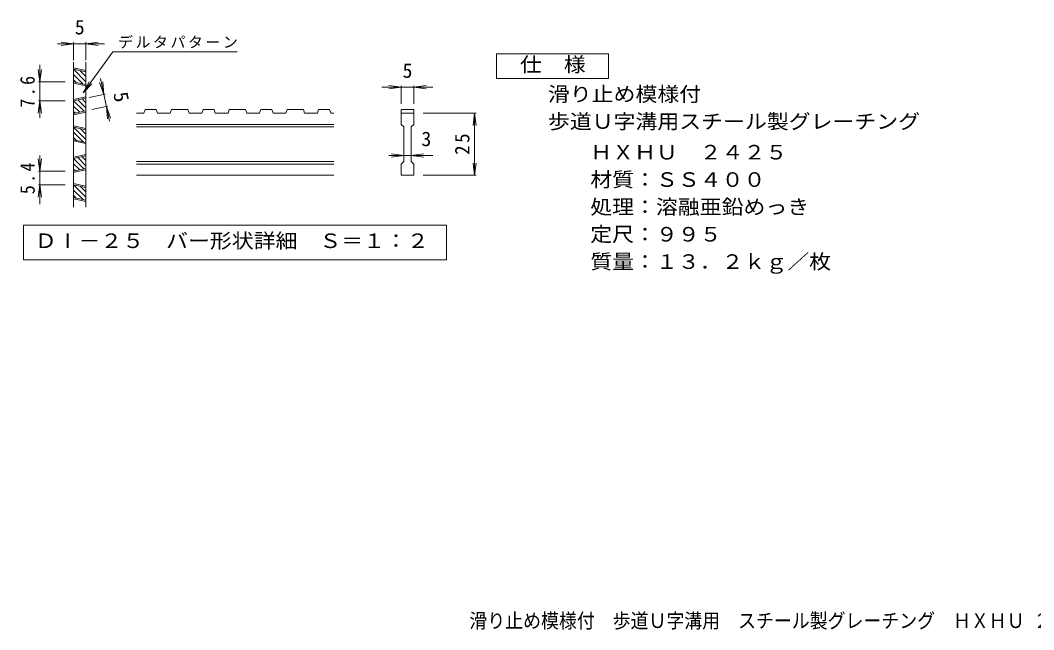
# Model space of a CAD drawing. Units: millimetres on the paper, enlarged 5 times, with parts at other scales. Extents: x -899 to 928, y -680 to 609.
# Drawn here: x -899 to 120, y -680 to -67 of the extents above; entities that cross this region are included whole.
import ezdxf
from ezdxf.enums import TextEntityAlignment as Align

# ---------------------------------------------------------------- set-up
doc = ezdxf.new("R2010")
doc.units = ezdxf.units.MM
doc.header["$LTSCALE"] = 5
for name, color, linetype, lineweight in [('D-2', 3, 'Continuous', 9), ('D-4', 7, 'Continuous', 9), ('F-4', 2, 'Continuous', 9)]:
    doc.layers.add(name, color=color, linetype=linetype, lineweight=lineweight)
doc.styles.add('ＭＳ ゴシック', font='')
doc.styles.get('ＭＳ ゴシック').set_extended_font_data('MS Gothic')

msp = doc.modelspace()

# ---------------------------------------------------------------- linework, layer by layer
at = {"layer": 'D-2'}
for p, q in [((-845.161, -109.582), (-845.161, -255.32)), ((-832.661, -109.582), (-832.661, -255.32)), ((-832.661, -118.146), (-845.161, -115.471)), ((-832.661, -119.424), (-845.161, -116.75)), ((-845.161, -116.75), (-832.661, -129.25)), ((-845.161, -122.053), (-835.645, -131.569)), ((-838.413, -118.193), (-832.661, -123.946)), ((-845.161, -127.356), (-842.392, -130.125)), ((-845.161, -129.533), (-832.661, -132.208)), ((-845.161, -130.811), (-832.661, -133.486)), ((-845.161, -147.179), (-832.661, -144.504)), ((-845.161, -148.458), (-832.661, -145.783)), ((-845.161, -148.458), (-834.631, -158.987)), ((-840.792, -147.523), (-832.661, -155.654)), ((-836.424, -146.588), (-832.661, -150.351)), ((-845.161, -153.761), (-838.999, -159.922)), ((-845.161, -161.241), (-832.661, -158.565)), ((-845.161, -159.064), (-843.368, -160.857)), ((-845.161, -162.519), (-832.661, -159.844)), ((-774.391, -160.894), (-782.017, -160.894)), ((-762.094, -157.144), (-760.816, -160.894)), ((-748.033, -160.894), (-760.816, -160.894)), ((-730.387, -157.144), (-729.108, -160.894)), ((-704.028, -157.144), (-702.75, -160.894)), ((-689.967, -160.894), (-702.75, -160.894)), ((-672.321, -157.144), (-671.042, -160.894)), ((-645.962, -157.144), (-644.684, -160.894)), ((-631.901, -160.894), (-644.684, -160.894)), ((-614.254, -157.144), (-612.976, -160.894)), ((-587.896, -157.144), (-586.618, -160.894)), ((-583.76, -160.894), (-586.618, -160.894)), ((-515.871, -172.144), (-515.871, -157.144)), ((-515.871, -157.144), (-503.371, -157.144)), ((-515.871, -160.894), (-503.371, -160.894)), ((-503.371, -157.144), (-503.371, -172.144)), ((-583.76, -172.144), (-782.017, -172.144)), ((-515.871, -172.144), (-513.371, -174.644)), ((-505.871, -174.644), (-503.371, -172.144)), ((-832.661, -176.212), (-845.161, -173.537)), ((-832.661, -177.49), (-845.161, -174.816)), ((-845.161, -174.816), (-832.661, -187.315)), ((-845.161, -180.119), (-835.645, -189.635)), ((-838.413, -176.26), (-832.661, -182.012)), ((-583.76, -174.644), (-782.017, -174.644)), ((-513.371, -209.644), (-513.371, -174.644)), ((-505.871, -174.644), (-505.871, -209.644)), ((-845.161, -185.422), (-842.392, -188.191)), ((-845.161, -187.599), (-832.661, -190.274)), ((-845.161, -188.877), (-832.661, -191.552)), ((-845.161, -205.245), (-832.661, -202.57)), ((-845.161, -206.524), (-832.661, -203.849)), ((-845.161, -206.524), (-834.631, -217.053)), ((-845.161, -211.827), (-838.999, -217.988)), ((-840.792, -205.589), (-832.661, -213.72)), ((-836.424, -204.654), (-832.661, -208.417)), ((-583.76, -209.644), (-782.017, -209.644)), ((-583.76, -212.144), (-782.017, -212.144)), ((-505.871, -209.644), (-503.371, -212.144)), ((-503.371, -212.144), (-503.371, -223.394)), ((-845.161, -219.307), (-832.661, -216.632)), ((-845.161, -217.13), (-843.368, -218.923)), ((-845.161, -220.585), (-832.661, -217.91)), ((-583.76, -223.394), (-782.017, -223.394)), ((-503.371, -223.394), (-515.871, -223.394)), ((-832.661, -234.278), (-845.161, -231.603)), ((-832.661, -235.556), (-845.161, -232.882)), ((-845.161, -232.882), (-832.661, -245.381)), ((-845.161, -238.185), (-835.645, -247.701)), ((-845.161, -243.488), (-842.392, -246.257)), ((-838.413, -234.326), (-832.661, -240.078)), ((-845.161, -245.665), (-832.661, -248.34)), ((-845.161, -246.943), (-832.661, -249.618))]:
    msp.add_line(p, q, dxfattribs=at)
for points in [[(-762.094, -157.144), (-773.113, -157.144), (-774.391, -160.894)], [(-730.387, -157.144), (-746.755, -157.144), (-748.033, -160.894)], [(-704.028, -157.144), (-715.047, -157.144), (-716.325, -160.894), (-729.108, -160.894)], [(-672.321, -157.144), (-688.689, -157.144), (-689.967, -160.894)], [(-645.962, -157.144), (-656.981, -157.144), (-658.259, -160.894), (-671.042, -160.894)], [(-614.254, -157.144), (-630.623, -157.144), (-631.901, -160.894)], [(-587.896, -157.144), (-598.915, -157.144), (-600.193, -160.894), (-612.976, -160.894)], [(-515.871, -223.394), (-515.871, -212.144), (-513.371, -209.644)]]:
    msp.add_lwpolyline(points, dxfattribs=at)
at = {"layer": 'D-4'}
for p, q in [((-814.16, -91.115), (-861.355, -91.115)), ((-845.161, -91.115), (-857.554, -89.484)), ((-845.161, -91.115), (-857.554, -92.747)), ((-845.161, -107.596), (-845.161, -89.615)), ((-832.661, -91.115), (-820.267, -89.484)), ((-832.661, -107.596), (-832.661, -89.615)), ((-832.661, -91.115), (-820.267, -92.747)), ((-805.553, -99.283), (-680.706, -99.283)), ((-878.976, -129.533), (-880.608, -117.14)), ((-878.976, -112.328), (-878.976, -165.437)), ((-878.976, -129.533), (-877.345, -117.14)), ((-853.629, -129.533), (-880.476, -129.533)), ((-835.531, -140.49), (-826.921, -131.428)), ((-814.79, -141.958), (-818.979, -130.181)), ((-809.037, -168.841), (-818.215, -125.952)), ((-814.79, -141.958), (-815.788, -129.498)), ((-829.331, -145.07), (-813.323, -141.645)), ((-484.115, -134.767), (-535.419, -134.767)), ((-515.871, -134.767), (-528.264, -133.135)), ((-515.871, -134.767), (-528.264, -136.399)), ((-515.871, -151.352), (-515.871, -133.267)), ((-503.371, -134.767), (-490.978, -133.135)), ((-503.371, -151.352), (-503.371, -133.267)), ((-503.371, -134.767), (-490.978, -136.399)), ((-878.976, -148.458), (-880.608, -160.851)), ((-853.629, -148.458), (-880.476, -148.458)), ((-878.976, -148.458), (-877.345, -160.851)), ((-826.715, -157.293), (-810.707, -153.868)), ((-812.174, -154.182), (-807.985, -165.959)), ((-812.174, -154.182), (-811.176, -166.642)), ((-493.984, -160.894), (-440.648, -160.894)), ((-442.148, -160.894), (-443.78, -173.287)), ((-442.148, -223.394), (-442.148, -160.894)), ((-442.148, -160.894), (-440.517, -173.287)), ((-878.976, -203.557), (-878.976, -252.512)), ((-484.33, -203.477), (-528.228, -203.477)), ((-513.371, -203.477), (-525.764, -201.845)), ((-513.371, -203.477), (-525.764, -205.108)), ((-505.871, -203.477), (-493.478, -201.845)), ((-505.871, -203.477), (-493.478, -205.108)), ((-878.976, -219.307), (-880.608, -206.914)), ((-878.976, -219.307), (-877.345, -206.914)), ((-442.148, -223.394), (-443.78, -211.001)), ((-442.148, -223.394), (-440.517, -211.001)), ((-853.629, -219.307), (-880.476, -219.307)), ((-493.984, -223.394), (-440.648, -223.394)), ((-878.976, -232.882), (-880.608, -245.275)), ((-853.629, -232.882), (-880.476, -232.882)), ((-878.976, -232.882), (-877.345, -245.275)), ((-470.389, -273.394), (-895.388, -273.394)), ((-895.388, -273.394), (-895.388, -308.394)), ((-470.389, -273.394), (-470.389, -308.394)), ((-470.389, -308.394), (-895.388, -308.394))]:
    msp.add_line(p, q, dxfattribs=at)
msp.add_lwpolyline([(-805.553, -99.283), (-835.531, -140.49), (-829.56, -129.509)], dxfattribs=at)
at = {"layer": 'D-4', "color": 2}
msp.add_lwpolyline([(-420.291, -126.198), (-420.291, -101.198), (-307.791, -101.198), (-307.791, -126.198)], close=True, dxfattribs=at)

# ---------------------------------------------------------------- texts
at = {"layer": 'D-4', "color": 2, "style": 'ＭＳ ゴシック'}
for s, p in [('5', (-843.911, -86.115)), ('5', (-514.621, -129.767)), ('3', (-495.687, -198.477))]:
    msp.add_text(s, height=14.66, dxfattribs=at).set_placement(p, align=Align.BOTTOM_LEFT)
at = {"layer": 'D-4', "color": 2, "style": 'ＭＳ ゴシック', "width": 1.1}
for s, p in [('仕\u3000様', (-396.541, -123.698)), ('滑り止め模様付', (-368.529, -153.457)), ('歩道Ｕ字溝用スチール製グレーチング', (-368.529, -180.956)), ('\u3000\u3000ＨＸＨＵ\u3000２４２５', (-369.964, -211.86)), ('\u3000\u3000材質：ＳＳ４００', (-369.964, -239.359)), ('\u3000\u3000処理：溶融亜鉛めっき', (-369.963, -266.859)), ('\u3000\u3000定尺：９９５', (-369.963, -294.36)), ('ＤⅠ－２５\u3000バー形状詳細\u3000Ｓ＝１：２', (-884.139, -300.894)), ('\u3000\u3000質量：１３．２ｋｇ／枚', (-369.963, -321.859))]:
    msp.add_text(s, height=14.66, dxfattribs=at).set_placement(p, align=Align.BOTTOM_LEFT)
at = {"layer": 'D-4', "color": 2, "style": 'ＭＳ ゴシック'}
msp.add_text('5', height=14.66, rotation=282.079, dxfattribs=at).set_placement((-809.639, -142.135), align=Align.BOTTOM_LEFT)
at = {"layer": 'D-4', "insert": (-800.445, -95.813), "char_height": 11, "attachment_point": 7, "style": 'ＭＳ ゴシック'}
msp.add_mtext('\\T1.17;デルタパターン', dxfattribs=at)
at = {"layer": 'D-4', "color": 2, "char_height": 14.66, "attachment_point": 7, "rotation": 90, "style": 'ＭＳ ゴシック'}
for s, insert in [('\\T1.27;\\W0.9;7.6', (-883.977, -155.245)), ('\\T1.27;\\W0.95;25', (-447.148, -202.769)), ('\\T1.27;\\W0.9;5.4', (-883.977, -242.344))]:
    msp.add_mtext(s, dxfattribs=dict(at, insert=insert))
at = {"layer": 'F-4', "style": 'ＭＳ ゴシック', "width": 0.9}
msp.add_text('滑り止め模様付\u3000歩道Ｕ字溝用\u3000スチール製グレーチング\u3000ＨＸＨＵ ２４２５', height=14.66, dxfattribs=at).set_placement((-447.436, -682.92), align=Align.BOTTOM_LEFT)

doc.saveas('drawing.dxf')
